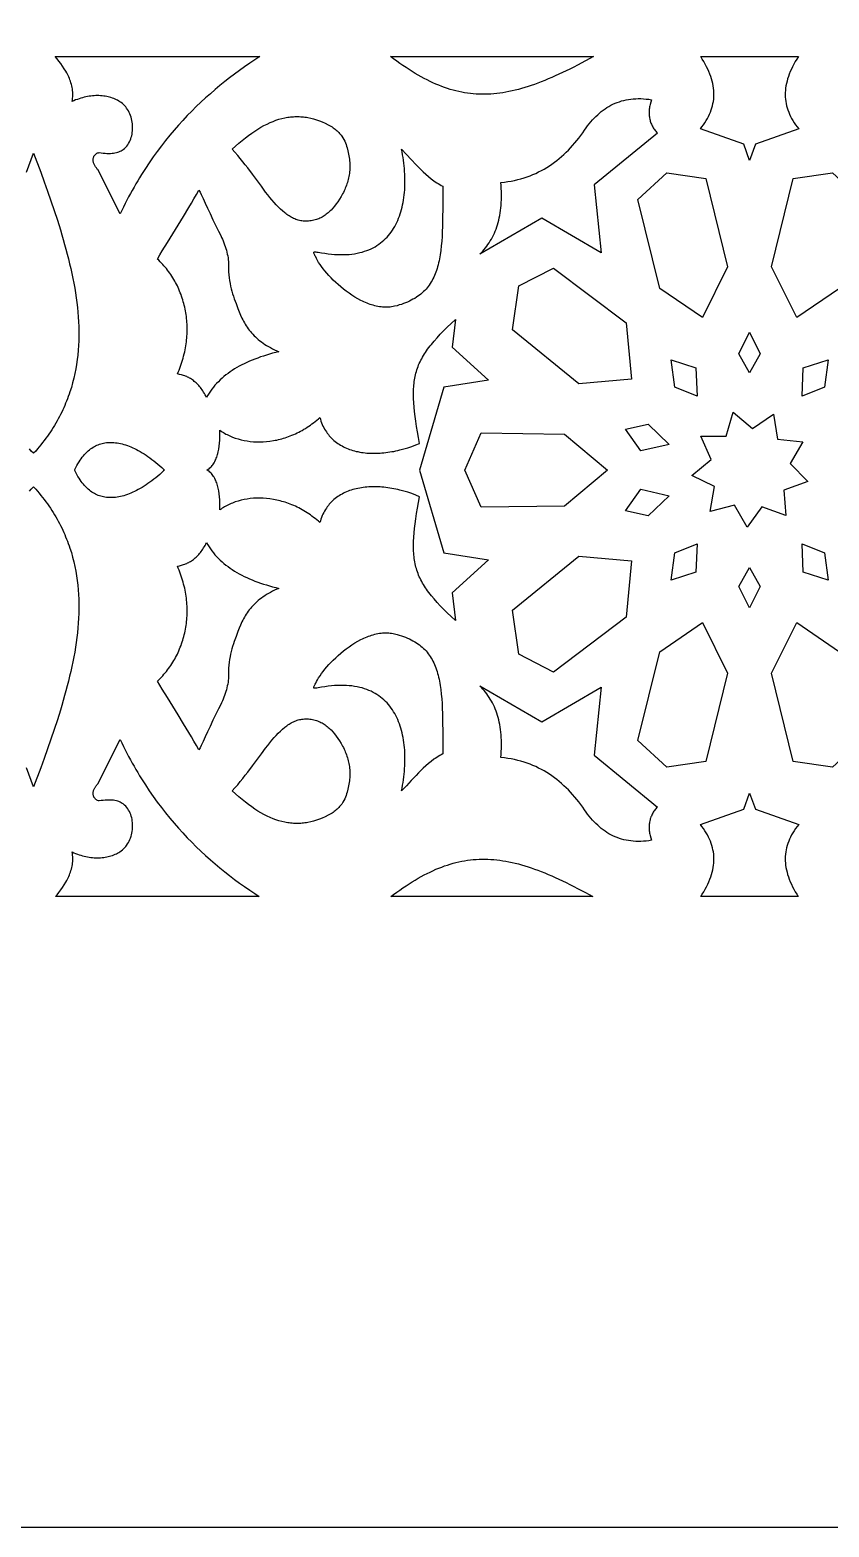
# Model space of a CAD drawing. Extents: x -575 to 575, y -425 to 425.
# Drawn here: x -272.6 to -196.6, y -425 to -282.5 of the extents above; entities that cross this region are included whole.
import ezdxf

# ---------------------------------------------------------------- set-up
doc = ezdxf.new("R2010")
doc.units = 0
doc.layers.add('LAYER_1', color=18, linetype='CONTINUOUS')

msp = doc.modelspace()

# ---------------------------------------------------------------- linework, layer by layer
at = {"layer": 'LAYER_1'}
for points in [[(-575, -425), (575, -425), (575, 425), (-575, 425)], [(-251.23, -285.36), (-251.71, -285.68), (-252.2, -286.02), (-252.67, -286.36), (-253.15, -286.71), (-253.62, -287.07), (-254.08, -287.43), (-254.54, -287.8), (-255, -288.19), (-255.45, -288.58), (-255.9, -288.98), (-256.35, -289.39), (-256.79, -289.81), (-257.22, -290.23), (-257.65, -290.67), (-258.07, -291.13), (-258.49, -291.59), (-258.9, -292.06), (-259.31, -292.54), (-259.71, -293.04), (-260.11, -293.55), (-260.5, -294.07), (-260.88, -294.6), (-261.26, -295.15), (-261.63, -295.71), (-261.81, -296), (-262, -296.28), (-262.18, -296.58), (-262.35, -296.87), (-262.53, -297.17), (-262.7, -297.47), (-262.88, -297.78), (-263.05, -298.09), (-263.22, -298.4), (-263.38, -298.72), (-263.55, -299.04), (-263.71, -299.37), (-263.87, -299.7), (-264.03, -300.03), (-266.14, -295.8), (-266.2, -295.75), (-266.25, -295.69), (-266.29, -295.64), (-266.34, -295.58), (-266.38, -295.53), (-266.42, -295.47), (-266.45, -295.41), (-266.48, -295.35), (-266.51, -295.29), (-266.53, -295.23), (-266.55, -295.17), (-266.57, -295.1), (-266.58, -295.04), (-266.59, -294.98), (-266.59, -294.92), (-266.59, -294.87), (-266.59, -294.81), (-266.58, -294.75), (-266.57, -294.7), (-266.56, -294.64), (-266.54, -294.59), (-266.52, -294.54), (-266.49, -294.49), (-266.45, -294.44), (-266.42, -294.4), (-266.38, -294.36), (-266.33, -294.32), (-266.28, -294.28), (-266.23, -294.25), (-266.17, -294.22), (-266.1, -294.2), (-266.03, -294.17), (-265.83, -294.2), (-265.64, -294.23), (-265.46, -294.24), (-265.28, -294.26), (-265.11, -294.26), (-264.95, -294.26), (-264.8, -294.25), (-264.65, -294.23), (-264.52, -294.21), (-264.39, -294.19), (-264.26, -294.15), (-264.14, -294.11), (-264.03, -294.06), (-263.93, -294.01), (-263.83, -293.95), (-263.73, -293.89), (-263.61, -293.79), (-263.5, -293.68), (-263.4, -293.56), (-263.3, -293.44), (-263.22, -293.31), (-263.14, -293.17), (-263.08, -293.03), (-263.02, -292.89), (-262.97, -292.73), (-262.92, -292.58), (-262.89, -292.42), (-262.87, -292.26), (-262.85, -292.1), (-262.84, -291.94), (-262.84, -291.77), (-262.84, -291.61), (-262.86, -291.45), (-262.88, -291.28), (-262.91, -291.12), (-262.95, -290.96), (-262.99, -290.81), (-263.04, -290.65), (-263.1, -290.5), (-263.17, -290.36), (-263.24, -290.21), (-263.32, -290.08), (-263.41, -289.95), (-263.5, -289.83), (-263.6, -289.71), (-263.71, -289.6), (-263.82, -289.5), (-263.94, -289.41), (-264.05, -289.34), (-264.16, -289.28), (-264.28, -289.21), (-264.39, -289.15), (-264.51, -289.1), (-264.64, -289.04), (-264.77, -289), (-264.9, -288.95), (-265.03, -288.91), (-265.17, -288.88), (-265.31, -288.85), (-265.45, -288.82), (-265.59, -288.8), (-265.74, -288.78), (-265.89, -288.77), (-266.04, -288.76), (-266.19, -288.76), (-266.34, -288.76), (-266.5, -288.77), (-266.66, -288.78), (-266.81, -288.8), (-266.97, -288.82), (-267.13, -288.85), (-267.29, -288.88), (-267.45, -288.91), (-267.62, -288.96), (-267.78, -289), (-267.94, -289.06), (-268.1, -289.12), (-268.27, -289.18), (-268.43, -289.25), (-268.59, -289.32), (-268.56, -289.17), (-268.55, -289.02), (-268.53, -288.87), (-268.53, -288.72), (-268.53, -288.57), (-268.54, -288.42), (-268.55, -288.27), (-268.57, -288.12), (-268.6, -287.98), (-268.63, -287.83), (-268.66, -287.69), (-268.71, -287.54), (-268.75, -287.4), (-268.8, -287.26), (-268.86, -287.12), (-268.91, -286.99), (-268.98, -286.85), (-269.04, -286.72), (-269.11, -286.58), (-269.18, -286.45), (-269.34, -286.2), (-269.5, -285.95), (-269.67, -285.71), (-269.85, -285.47), (-270.03, -285.25), (-270.21, -285.03), (-250.74, -285.03)], [(-219.77, -285.46), (-220.52, -285.85), (-220.89, -286.04), (-221.25, -286.23), (-221.6, -286.4), (-221.96, -286.57), (-222.3, -286.73), (-222.65, -286.89), (-222.98, -287.04), (-223.32, -287.18), (-223.65, -287.32), (-223.98, -287.45), (-224.3, -287.57), (-224.62, -287.69), (-224.93, -287.8), (-225.24, -287.9), (-225.55, -288), (-225.86, -288.09), (-226.16, -288.17), (-226.46, -288.25), (-226.76, -288.32), (-227.05, -288.38), (-227.35, -288.44), (-227.64, -288.49), (-227.93, -288.53), (-228.21, -288.56), (-228.5, -288.59), (-228.78, -288.61), (-229.06, -288.63), (-229.34, -288.64), (-229.62, -288.64), (-229.89, -288.63), (-230.17, -288.61), (-230.45, -288.59), (-230.72, -288.57), (-230.99, -288.53), (-231.27, -288.49), (-231.54, -288.44), (-231.81, -288.38), (-232.09, -288.32), (-232.36, -288.25), (-232.63, -288.17), (-232.9, -288.08), (-233.18, -287.99), (-233.45, -287.89), (-233.73, -287.78), (-234, -287.66), (-234.28, -287.54), (-234.56, -287.41), (-234.84, -287.27), (-235.12, -287.13), (-235.4, -286.98), (-235.68, -286.82), (-235.97, -286.65), (-236.26, -286.47), (-236.55, -286.29), (-236.84, -286.1), (-237.13, -285.9), (-237.43, -285.7), (-237.73, -285.48), (-238.03, -285.26), (-238.33, -285.03), (-219, -285.03)], [(-199.67, -285.28), (-199.82, -285.53), (-199.95, -285.77), (-200.08, -286.01), (-200.19, -286.25), (-200.3, -286.48), (-200.39, -286.71), (-200.48, -286.94), (-200.55, -287.17), (-200.61, -287.39), (-200.67, -287.61), (-200.71, -287.83), (-200.74, -288.05), (-200.77, -288.27), (-200.78, -288.48), (-200.78, -288.69), (-200.78, -288.9), (-200.76, -289.11), (-200.73, -289.32), (-200.7, -289.52), (-200.65, -289.73), (-200.59, -289.93), (-200.53, -290.13), (-200.45, -290.34), (-200.37, -290.54), (-200.27, -290.74), (-200.17, -290.94), (-200.05, -291.14), (-199.93, -291.34), (-199.79, -291.54), (-199.65, -291.74), (-199.49, -291.94), (-203.62, -293.37), (-204.17, -294.93), (-204.72, -293.37), (-208.85, -291.94), (-208.7, -291.74), (-208.55, -291.54), (-208.42, -291.34), (-208.29, -291.14), (-208.18, -290.94), (-208.07, -290.74), (-207.98, -290.54), (-207.89, -290.34), (-207.82, -290.13), (-207.75, -289.93), (-207.69, -289.73), (-207.65, -289.52), (-207.61, -289.32), (-207.58, -289.11), (-207.57, -288.9), (-207.56, -288.69), (-207.56, -288.48), (-207.58, -288.27), (-207.6, -288.05), (-207.63, -287.83), (-207.68, -287.61), (-207.73, -287.39), (-207.79, -287.17), (-207.87, -286.94), (-207.95, -286.71), (-208.05, -286.48), (-208.15, -286.25), (-208.26, -286.01), (-208.39, -285.77), (-208.52, -285.53), (-208.67, -285.28), (-208.82, -285.03), (-199.52, -285.03)], [(-214.52, -289.05), (-214.27, -289.07), (-214.02, -289.09), (-213.76, -289.11), (-213.5, -289.15), (-213.57, -289.39), (-213.63, -289.62), (-213.65, -289.73), (-213.68, -289.84), (-213.69, -289.95), (-213.71, -290.06), (-213.72, -290.17), (-213.72, -290.28), (-213.73, -290.38), (-213.72, -290.49), (-213.72, -290.59), (-213.71, -290.69), (-213.7, -290.79), (-213.68, -290.89), (-213.67, -290.99), (-213.64, -291.09), (-213.62, -291.18), (-213.59, -291.28), (-213.55, -291.37), (-213.51, -291.47), (-213.47, -291.56), (-213.43, -291.65), (-213.38, -291.74), (-213.33, -291.83), (-213.27, -291.91), (-213.21, -292), (-213.15, -292.08), (-213.08, -292.16), (-213.01, -292.25), (-212.94, -292.33), (-218.94, -297.27), (-218.27, -303.73), (-223.94, -300.44), (-229.82, -303.85), (-229.68, -303.71), (-229.55, -303.56), (-229.42, -303.41), (-229.29, -303.25), (-229.17, -303.09), (-229.05, -302.93), (-228.94, -302.76), (-228.83, -302.59), (-228.72, -302.41), (-228.63, -302.23), (-228.53, -302.04), (-228.44, -301.85), (-228.36, -301.66), (-228.28, -301.46), (-228.21, -301.26), (-228.14, -301.05), (-228.08, -300.83), (-228.02, -300.62), (-227.97, -300.39), (-227.92, -300.17), (-227.88, -299.93), (-227.85, -299.7), (-227.82, -299.45), (-227.8, -299.21), (-227.78, -298.95), (-227.77, -298.69), (-227.76, -298.43), (-227.76, -298.16), (-227.77, -297.89), (-227.78, -297.61), (-227.8, -297.32), (-227.82, -297.03), (-227.49, -296.99), (-227.16, -296.95), (-226.84, -296.9), (-226.53, -296.83), (-226.22, -296.76), (-225.92, -296.68), (-225.62, -296.6), (-225.33, -296.5), (-225.05, -296.39), (-224.77, -296.28), (-224.5, -296.16), (-224.23, -296.03), (-223.97, -295.9), (-223.71, -295.75), (-223.46, -295.6), (-223.21, -295.45), (-222.97, -295.28), (-222.73, -295.11), (-222.5, -294.93), (-222.27, -294.75), (-222.05, -294.55), (-221.83, -294.36), (-221.61, -294.15), (-221.4, -293.94), (-221.2, -293.72), (-221, -293.5), (-220.8, -293.27), (-220.6, -293.04), (-220.41, -292.8), (-220.23, -292.56), (-220.04, -292.31), (-219.87, -292.05), (-219.72, -291.84), (-219.57, -291.64), (-219.42, -291.45), (-219.26, -291.26), (-219.1, -291.08), (-218.94, -290.91), (-218.78, -290.74), (-218.61, -290.58), (-218.44, -290.43), (-218.27, -290.29), (-218.09, -290.15), (-217.91, -290.02), (-217.73, -289.9), (-217.54, -289.79), (-217.35, -289.68), (-217.16, -289.58), (-216.96, -289.49), (-216.76, -289.41), (-216.55, -289.34), (-216.35, -289.27), (-216.13, -289.22), (-215.91, -289.17), (-215.69, -289.13), (-215.47, -289.1), (-215.24, -289.07), (-215, -289.06), (-214.76, -289.05)], [(-247.13, -290.76), (-247, -290.76), (-246.86, -290.77), (-246.72, -290.78), (-246.59, -290.79), (-246.45, -290.81), (-246.31, -290.83), (-246.18, -290.85), (-245.9, -290.91), (-245.63, -290.98), (-245.36, -291.07), (-245.08, -291.16), (-244.81, -291.27), (-244.53, -291.4), (-244.25, -291.53), (-244.12, -291.6), (-244, -291.67), (-243.88, -291.74), (-243.77, -291.82), (-243.67, -291.89), (-243.57, -291.97), (-243.48, -292.05), (-243.39, -292.12), (-243.31, -292.2), (-243.23, -292.28), (-243.16, -292.36), (-243.09, -292.44), (-243.02, -292.52), (-242.96, -292.61), (-242.85, -292.77), (-242.76, -292.94), (-242.67, -293.1), (-242.6, -293.26), (-242.54, -293.42), (-242.49, -293.58), (-242.44, -293.73), (-242.37, -294.03), (-242.33, -294.18), (-242.3, -294.34), (-242.27, -294.5), (-242.24, -294.66), (-242.22, -294.81), (-242.21, -294.97), (-242.2, -295.12), (-242.19, -295.27), (-242.19, -295.42), (-242.19, -295.57), (-242.19, -295.72), (-242.2, -295.87), (-242.22, -296.02), (-242.23, -296.16), (-242.25, -296.31), (-242.28, -296.45), (-242.31, -296.59), (-242.34, -296.74), (-242.38, -296.88), (-242.42, -297.02), (-242.46, -297.16), (-242.51, -297.3), (-242.56, -297.43), (-242.62, -297.57), (-242.67, -297.71), (-242.74, -297.84), (-242.8, -297.98), (-242.87, -298.11), (-242.94, -298.24), (-243.02, -298.37), (-243.18, -298.63), (-243.33, -298.86), (-243.48, -299.07), (-243.64, -299.28), (-243.81, -299.47), (-243.97, -299.65), (-244.06, -299.74), (-244.15, -299.83), (-244.24, -299.91), (-244.33, -299.99), (-244.43, -300.06), (-244.52, -300.13), (-244.62, -300.2), (-244.72, -300.26), (-244.82, -300.32), (-244.93, -300.38), (-245.03, -300.43), (-245.14, -300.48), (-245.25, -300.52), (-245.37, -300.56), (-245.48, -300.6), (-245.6, -300.63), (-245.73, -300.65), (-245.85, -300.68), (-245.98, -300.69), (-246.11, -300.7), (-246.24, -300.71), (-246.38, -300.71), (-246.5, -300.71), (-246.62, -300.7), (-246.74, -300.68), (-246.86, -300.67), (-246.97, -300.64), (-247.09, -300.61), (-247.2, -300.58), (-247.31, -300.54), (-247.43, -300.5), (-247.54, -300.45), (-247.64, -300.4), (-247.75, -300.34), (-247.86, -300.28), (-247.97, -300.21), (-248.07, -300.14), (-248.18, -300.07), (-248.28, -299.99), (-248.38, -299.91), (-248.59, -299.74), (-248.79, -299.56), (-248.99, -299.36), (-249.19, -299.15), (-249.39, -298.92), (-249.59, -298.69), (-249.79, -298.45), (-249.99, -298.2), (-250.2, -297.94), (-250.6, -297.39), (-251.45, -296.24), (-251.9, -295.65), (-252.13, -295.35), (-252.36, -295.05), (-252.61, -294.75), (-252.85, -294.45), (-253.11, -294.15), (-253.37, -293.86), (-253.05, -293.57), (-252.74, -293.29), (-252.43, -293.03), (-252.12, -292.79), (-251.82, -292.56), (-251.52, -292.34), (-251.22, -292.14), (-250.93, -291.95), (-250.64, -291.77), (-250.35, -291.61), (-250.06, -291.47), (-249.77, -291.33), (-249.49, -291.22), (-249.21, -291.11), (-248.93, -291.02), (-248.65, -290.94), (-248.37, -290.88), (-248.23, -290.85), (-248.09, -290.83), (-247.96, -290.81), (-247.82, -290.79), (-247.68, -290.78), (-247.54, -290.77), (-247.41, -290.76), (-247.27, -290.76)], [(-236.8, -294.36), (-236.35, -294.85), (-235.89, -295.34), (-235.67, -295.57), (-235.43, -295.8), (-235.2, -296.03), (-234.96, -296.25), (-234.71, -296.46), (-234.46, -296.67), (-234.2, -296.86), (-234.06, -296.96), (-233.92, -297.05), (-233.79, -297.14), (-233.64, -297.22), (-233.5, -297.31), (-233.35, -297.39), (-233.35, -299.66), (-233.36, -300.2), (-233.37, -300.71), (-233.38, -301.21), (-233.4, -301.7), (-233.42, -302.17), (-233.45, -302.63), (-233.49, -303.07), (-233.54, -303.49), (-233.59, -303.91), (-233.63, -304.11), (-233.66, -304.3), (-233.7, -304.49), (-233.74, -304.68), (-233.79, -304.87), (-233.84, -305.05), (-233.89, -305.22), (-233.95, -305.4), (-234, -305.57), (-234.07, -305.73), (-234.14, -305.89), (-234.21, -306.05), (-234.28, -306.21), (-234.36, -306.36), (-234.45, -306.5), (-234.54, -306.65), (-234.63, -306.79), (-234.73, -306.92), (-234.84, -307.05), (-234.94, -307.18), (-235.06, -307.3), (-235.18, -307.42), (-235.3, -307.54), (-235.44, -307.65), (-235.57, -307.76), (-235.71, -307.86), (-235.86, -307.96), (-236.02, -308.06), (-236.18, -308.15), (-236.35, -308.24), (-236.52, -308.33), (-236.7, -308.41), (-236.89, -308.48), (-237.08, -308.56), (-237.28, -308.63), (-237.49, -308.69), (-237.7, -308.76), (-237.93, -308.81), (-238.07, -308.84), (-238.21, -308.87), (-238.35, -308.89), (-238.49, -308.9), (-238.64, -308.91), (-238.78, -308.91), (-238.93, -308.9), (-239.08, -308.89), (-239.22, -308.88), (-239.37, -308.86), (-239.52, -308.83), (-239.67, -308.8), (-239.81, -308.76), (-239.96, -308.72), (-240.11, -308.68), (-240.26, -308.63), (-240.41, -308.58), (-240.55, -308.52), (-240.7, -308.46), (-240.85, -308.39), (-240.99, -308.32), (-241.14, -308.25), (-241.42, -308.1), (-241.71, -307.93), (-241.99, -307.76), (-242.26, -307.57), (-242.53, -307.38), (-242.79, -307.17), (-243.04, -306.97), (-243.29, -306.75), (-243.53, -306.54), (-243.76, -306.32), (-243.97, -306.1), (-244.18, -305.88), (-244.37, -305.66), (-244.56, -305.45), (-244.73, -305.24), (-244.88, -305.03), (-245.02, -304.83), (-245.15, -304.64), (-245.26, -304.45), (-245.35, -304.27), (-245.43, -304.11), (-245.47, -304.03), (-245.51, -303.95), (-245.57, -303.82), (-245.6, -303.77), (-245.62, -303.73), (-245.62, -303.7), (-245.62, -303.68), (-245.62, -303.67), (-245.61, -303.66), (-245.6, -303.65), (-245.56, -303.64), (-245.5, -303.63), (-245.43, -303.64), (-245.33, -303.65), (-245.21, -303.67), (-244.88, -303.72), (-244.56, -303.77), (-244.24, -303.82), (-243.93, -303.85), (-243.63, -303.88), (-243.34, -303.89), (-243.05, -303.9), (-242.77, -303.9), (-242.5, -303.89), (-242.24, -303.87), (-241.98, -303.84), (-241.73, -303.81), (-241.49, -303.76), (-241.25, -303.71), (-241.02, -303.65), (-240.8, -303.58), (-240.58, -303.51), (-240.38, -303.43), (-240.17, -303.34), (-239.98, -303.24), (-239.79, -303.14), (-239.61, -303.03), (-239.43, -302.91), (-239.26, -302.78), (-239.1, -302.65), (-238.95, -302.52), (-238.8, -302.37), (-238.65, -302.23), (-238.52, -302.07), (-238.38, -301.91), (-238.26, -301.75), (-238.14, -301.58), (-238.03, -301.4), (-237.92, -301.22), (-237.82, -301.03), (-237.72, -300.84), (-237.63, -300.64), (-237.55, -300.44), (-237.47, -300.24), (-237.4, -300.03), (-237.33, -299.82), (-237.27, -299.6), (-237.22, -299.38), (-237.17, -299.16), (-237.12, -298.93), (-237.08, -298.7), (-237.05, -298.46), (-237.02, -298.22), (-236.99, -297.98), (-236.97, -297.74), (-236.96, -297.5), (-236.95, -297.25), (-236.95, -297), (-236.95, -296.74), (-236.95, -296.49), (-236.96, -296.23), (-236.98, -295.97), (-237, -295.71), (-237.02, -295.45), (-237.05, -295.19), (-237.09, -294.92), (-237.12, -294.66), (-237.17, -294.39), (-237.21, -294.12), (-237.26, -293.86)], [(-208.32, -296.65), (-206.26, -305.05), (-208.66, -309.87), (-212.71, -307.11), (-214.81, -298.66), (-212.05, -296.11)], [(-193.54, -298.66), (-195.63, -307.11), (-199.68, -309.87), (-202.08, -305.05), (-200.02, -296.65), (-196.29, -296.11)], [(-256.43, -297.96), (-256.33, -298.16), (-256.13, -298.57), (-255.93, -299), (-255.72, -299.47), (-255.48, -299.99), (-255.21, -300.59), (-254.87, -301.29), (-254.68, -301.67), (-254.46, -302.09), (-254.38, -302.26), (-254.3, -302.43), (-254.23, -302.6), (-254.16, -302.77), (-254.09, -302.95), (-254.03, -303.12), (-253.97, -303.3), (-253.92, -303.48), (-253.88, -303.66), (-253.84, -303.84), (-253.8, -304.02), (-253.77, -304.2), (-253.75, -304.38), (-253.74, -304.56), (-253.73, -304.73), (-253.72, -304.91), (-253.72, -305.22), (-253.71, -305.52), (-253.69, -305.82), (-253.66, -306.1), (-253.62, -306.37), (-253.57, -306.63), (-253.52, -306.89), (-253.46, -307.14), (-253.4, -307.38), (-253.33, -307.62), (-253.26, -307.86), (-253.18, -308.09), (-253.01, -308.56), (-252.84, -309.02), (-252.72, -309.34), (-252.59, -309.65), (-252.45, -309.95), (-252.37, -310.1), (-252.29, -310.24), (-252.21, -310.39), (-252.13, -310.53), (-252.04, -310.67), (-251.95, -310.81), (-251.85, -310.95), (-251.75, -311.09), (-251.64, -311.22), (-251.53, -311.35), (-251.41, -311.48), (-251.29, -311.61), (-251.17, -311.73), (-251.03, -311.86), (-250.89, -311.98), (-250.75, -312.1), (-250.6, -312.21), (-250.44, -312.33), (-250.28, -312.44), (-250.11, -312.55), (-249.93, -312.65), (-249.74, -312.75), (-249.55, -312.85), (-249.35, -312.95), (-249.14, -313.05), (-248.93, -313.14), (-249.23, -313.21), (-249.53, -313.29), (-249.82, -313.37), (-250.11, -313.46), (-250.39, -313.55), (-250.67, -313.64), (-250.95, -313.74), (-251.21, -313.84), (-251.47, -313.94), (-251.73, -314.05), (-251.98, -314.16), (-252.23, -314.28), (-252.47, -314.4), (-252.7, -314.52), (-252.93, -314.65), (-253.15, -314.78), (-253.36, -314.92), (-253.57, -315.06), (-253.77, -315.2), (-253.97, -315.35), (-254.16, -315.5), (-254.34, -315.66), (-254.52, -315.82), (-254.69, -315.99), (-254.86, -316.16), (-255.01, -316.33), (-255.16, -316.52), (-255.31, -316.7), (-255.44, -316.89), (-255.57, -317.08), (-255.7, -317.28), (-255.81, -317.49), (-255.88, -317.35), (-255.95, -317.23), (-256.02, -317.1), (-256.1, -316.98), (-256.17, -316.87), (-256.24, -316.76), (-256.32, -316.65), (-256.4, -316.55), (-256.48, -316.45), (-256.56, -316.36), (-256.64, -316.27), (-256.72, -316.19), (-256.81, -316.11), (-256.89, -316.03), (-256.98, -315.96), (-257.06, -315.89), (-257.15, -315.82), (-257.24, -315.76), (-257.33, -315.7), (-257.42, -315.65), (-257.51, -315.6), (-257.61, -315.55), (-257.7, -315.51), (-257.8, -315.47), (-257.89, -315.43), (-257.99, -315.4), (-258.19, -315.34), (-258.39, -315.29), (-258.59, -315.25), (-258.51, -315.07), (-258.43, -314.88), (-258.35, -314.69), (-258.28, -314.5), (-258.22, -314.31), (-258.15, -314.12), (-258.09, -313.93), (-258.04, -313.74), (-257.99, -313.55), (-257.94, -313.35), (-257.89, -313.16), (-257.85, -312.97), (-257.82, -312.78), (-257.78, -312.59), (-257.76, -312.4), (-257.73, -312.21), (-257.71, -312.02), (-257.69, -311.84), (-257.68, -311.65), (-257.67, -311.46), (-257.66, -311.27), (-257.66, -311.08), (-257.66, -310.9), (-257.66, -310.71), (-257.67, -310.53), (-257.68, -310.34), (-257.69, -310.16), (-257.71, -309.98), (-257.73, -309.79), (-257.75, -309.61), (-257.78, -309.43), (-257.81, -309.25), (-257.85, -309.08), (-257.89, -308.9), (-257.93, -308.72), (-257.97, -308.55), (-258.02, -308.38), (-258.07, -308.2), (-258.12, -308.03), (-258.18, -307.86), (-258.24, -307.69), (-258.31, -307.53), (-258.37, -307.36), (-258.44, -307.2), (-258.52, -307.04), (-258.59, -306.88), (-258.67, -306.72), (-258.76, -306.56), (-258.84, -306.41), (-258.93, -306.25), (-259.02, -306.1), (-259.12, -305.95), (-259.21, -305.8), (-259.31, -305.66), (-259.42, -305.51), (-259.52, -305.37), (-259.63, -305.23), (-259.75, -305.1), (-259.86, -304.96), (-259.98, -304.83), (-260.1, -304.7), (-260.22, -304.57), (-260.35, -304.44), (-260.48, -304.32), (-260.25, -303.93), (-260.02, -303.54), (-259.54, -302.73), (-258.52, -301.09), (-258.01, -300.26), (-257.5, -299.42), (-257.25, -299), (-257.01, -298.59), (-256.77, -298.17), (-256.54, -297.76)], [(-215.91, -310.39), (-215.39, -315.74), (-220.4, -316.2), (-226.73, -311.07), (-226.11, -306.87), (-222.82, -305.17)], [(-232.44, -312.7), (-229, -315.84), (-233.25, -316.5), (-235.56, -324.4), (-233.25, -332.29), (-229, -332.95), (-232.44, -336.09), (-232.15, -338.71), (-232.55, -338.35), (-232.92, -337.99), (-233.27, -337.65), (-233.59, -337.31), (-233.89, -336.99), (-234.18, -336.67), (-234.43, -336.36), (-234.56, -336.2), (-234.67, -336.05), (-234.79, -335.9), (-234.89, -335.75), (-234.99, -335.6), (-235.09, -335.45), (-235.18, -335.3), (-235.27, -335.15), (-235.35, -335), (-235.43, -334.85), (-235.51, -334.7), (-235.58, -334.55), (-235.64, -334.4), (-235.7, -334.24), (-235.76, -334.09), (-235.81, -333.94), (-235.86, -333.78), (-235.9, -333.63), (-235.94, -333.47), (-235.98, -333.31), (-236.01, -333.15), (-236.04, -332.98), (-236.06, -332.82), (-236.08, -332.65), (-236.1, -332.48), (-236.11, -332.3), (-236.12, -332.13), (-236.13, -331.95), (-236.14, -331.77), (-236.14, -331.58), (-236.13, -331.2), (-236.1, -330.8), (-236.07, -330.39), (-236.03, -329.96), (-235.97, -329.51), (-235.9, -329.04), (-235.83, -328.55), (-235.74, -328.03), (-235.65, -327.5), (-235.55, -326.94), (-235.92, -326.78), (-236.3, -326.64), (-236.68, -326.52), (-237.06, -326.4), (-237.44, -326.3), (-237.63, -326.26), (-237.82, -326.22), (-238, -326.18), (-238.19, -326.14), (-238.38, -326.11), (-238.57, -326.08), (-238.76, -326.06), (-238.94, -326.04), (-239.13, -326.02), (-239.31, -326.01), (-239.5, -326), (-239.68, -325.99), (-239.86, -325.99), (-240.04, -325.99), (-240.22, -326), (-240.39, -326.01), (-240.57, -326.02), (-240.74, -326.04), (-240.91, -326.06), (-241.08, -326.08), (-241.25, -326.11), (-241.41, -326.14), (-241.58, -326.18), (-241.74, -326.22), (-241.9, -326.26), (-242.05, -326.31), (-242.21, -326.36), (-242.36, -326.42), (-242.51, -326.48), (-242.65, -326.54), (-242.79, -326.61), (-242.93, -326.68), (-243.07, -326.76), (-243.2, -326.84), (-243.33, -326.93), (-243.46, -327.02), (-243.58, -327.11), (-243.7, -327.21), (-243.81, -327.31), (-243.92, -327.42), (-244.03, -327.53), (-244.14, -327.65), (-244.23, -327.77), (-244.33, -327.89), (-244.42, -328.02), (-244.51, -328.16), (-244.59, -328.3), (-244.67, -328.44), (-244.74, -328.59), (-244.81, -328.74), (-244.87, -328.9), (-244.93, -329.06), (-244.98, -329.22), (-245.03, -329.4), (-245.18, -329.27), (-245.33, -329.14), (-245.48, -329.02), (-245.63, -328.9), (-245.79, -328.78), (-245.94, -328.67), (-246.1, -328.57), (-246.25, -328.46), (-246.41, -328.37), (-246.57, -328.27), (-246.72, -328.18), (-246.88, -328.09), (-247.04, -328.01), (-247.2, -327.93), (-247.36, -327.85), (-247.52, -327.78), (-247.69, -327.71), (-247.85, -327.65), (-248.01, -327.59), (-248.17, -327.53), (-248.33, -327.47), (-248.49, -327.42), (-248.66, -327.38), (-248.82, -327.33), (-248.98, -327.29), (-249.14, -327.26), (-249.3, -327.22), (-249.46, -327.19), (-249.78, -327.14), (-250.1, -327.11), (-250.42, -327.09), (-250.73, -327.08), (-251.04, -327.08), (-251.35, -327.09), (-251.65, -327.12), (-251.95, -327.16), (-252.24, -327.21), (-252.53, -327.28), (-252.8, -327.35), (-253.08, -327.44), (-253.34, -327.54), (-253.47, -327.59), (-253.6, -327.64), (-253.73, -327.7), (-253.85, -327.76), (-253.97, -327.83), (-254.09, -327.89), (-254.21, -327.96), (-254.32, -328.03), (-254.43, -328.11), (-254.54, -328.18), (-254.54, -327.86), (-254.54, -327.55), (-254.55, -327.24), (-254.57, -326.95), (-254.61, -326.66), (-254.65, -326.38), (-254.67, -326.25), (-254.7, -326.12), (-254.73, -325.99), (-254.77, -325.86), (-254.8, -325.74), (-254.84, -325.62), (-254.89, -325.51), (-254.93, -325.4), (-254.98, -325.29), (-255.03, -325.19), (-255.09, -325.09), (-255.15, -325), (-255.21, -324.91), (-255.28, -324.82), (-255.34, -324.74), (-255.42, -324.66), (-255.49, -324.59), (-255.57, -324.52), (-255.65, -324.46), (-255.74, -324.41), (-255.76, -324.41), (-255.75, -324.4), (-255.76, -324.39), (-255.74, -324.39), (-255.65, -324.33), (-255.57, -324.27), (-255.49, -324.2), (-255.42, -324.13), (-255.34, -324.06), (-255.28, -323.97), (-255.21, -323.89), (-255.15, -323.8), (-255.09, -323.7), (-255.03, -323.6), (-254.98, -323.5), (-254.93, -323.4), (-254.89, -323.28), (-254.84, -323.17), (-254.8, -323.05), (-254.77, -322.93), (-254.73, -322.81), (-254.7, -322.68), (-254.67, -322.55), (-254.65, -322.41), (-254.61, -322.14), (-254.57, -321.85), (-254.55, -321.55), (-254.54, -321.25), (-254.54, -320.93), (-254.54, -320.61), (-254.43, -320.69), (-254.32, -320.76), (-254.21, -320.83), (-254.09, -320.9), (-253.97, -320.97), (-253.85, -321.03), (-253.73, -321.09), (-253.6, -321.15), (-253.47, -321.21), (-253.34, -321.26), (-253.08, -321.36), (-252.8, -321.44), (-252.53, -321.52), (-252.24, -321.58), (-251.95, -321.63), (-251.65, -321.67), (-251.35, -321.7), (-251.04, -321.72), (-250.73, -321.72), (-250.42, -321.71), (-250.1, -321.69), (-249.78, -321.65), (-249.46, -321.6), (-249.3, -321.57), (-249.14, -321.54), (-248.98, -321.5), (-248.82, -321.46), (-248.66, -321.42), (-248.49, -321.37), (-248.33, -321.32), (-248.17, -321.27), (-248.01, -321.21), (-247.85, -321.15), (-247.69, -321.08), (-247.52, -321.01), (-247.36, -320.94), (-247.2, -320.87), (-247.04, -320.79), (-246.88, -320.7), (-246.72, -320.62), (-246.57, -320.52), (-246.41, -320.43), (-246.25, -320.33), (-246.1, -320.23), (-245.94, -320.12), (-245.79, -320.01), (-245.63, -319.9), (-245.48, -319.78), (-245.33, -319.66), (-245.18, -319.53), (-245.03, -319.4), (-244.98, -319.57), (-244.93, -319.74), (-244.87, -319.9), (-244.81, -320.06), (-244.74, -320.21), (-244.67, -320.36), (-244.59, -320.5), (-244.51, -320.64), (-244.42, -320.77), (-244.33, -320.9), (-244.23, -321.03), (-244.14, -321.15), (-244.03, -321.26), (-243.92, -321.38), (-243.81, -321.48), (-243.7, -321.59), (-243.58, -321.68), (-243.46, -321.78), (-243.33, -321.87), (-243.2, -321.95), (-243.07, -322.03), (-242.93, -322.11), (-242.79, -322.18), (-242.65, -322.25), (-242.51, -322.32), (-242.36, -322.38), (-242.21, -322.43), (-242.05, -322.49), (-241.9, -322.53), (-241.74, -322.58), (-241.58, -322.62), (-241.41, -322.65), (-241.25, -322.69), (-241.08, -322.72), (-240.91, -322.74), (-240.74, -322.76), (-240.57, -322.78), (-240.39, -322.79), (-240.22, -322.8), (-240.04, -322.8), (-239.86, -322.8), (-239.68, -322.8), (-239.5, -322.8), (-239.31, -322.79), (-239.13, -322.77), (-238.94, -322.76), (-238.76, -322.74), (-238.57, -322.71), (-238.38, -322.68), (-238.19, -322.65), (-238, -322.62), (-237.82, -322.58), (-237.63, -322.54), (-237.44, -322.49), (-237.06, -322.39), (-236.68, -322.28), (-236.3, -322.15), (-235.92, -322.01), (-235.55, -321.86), (-235.65, -321.3), (-235.74, -320.76), (-235.83, -320.25), (-235.9, -319.76), (-235.97, -319.29), (-236.03, -318.84), (-236.07, -318.41), (-236.1, -317.99), (-236.13, -317.6), (-236.14, -317.22), (-236.14, -317.03), (-236.13, -316.85), (-236.12, -316.67), (-236.11, -316.49), (-236.1, -316.32), (-236.08, -316.15), (-236.06, -315.98), (-236.04, -315.81), (-236.01, -315.65), (-235.98, -315.49), (-235.94, -315.33), (-235.9, -315.17), (-235.86, -315.01), (-235.81, -314.86), (-235.76, -314.7), (-235.7, -314.55), (-235.64, -314.4), (-235.58, -314.25), (-235.51, -314.1), (-235.43, -313.95), (-235.35, -313.8), (-235.27, -313.65), (-235.18, -313.5), (-235.09, -313.35), (-234.99, -313.2), (-234.89, -313.05), (-234.79, -312.9), (-234.67, -312.75), (-234.56, -312.59), (-234.43, -312.44), (-234.18, -312.13), (-233.89, -311.81), (-233.59, -311.48), (-233.27, -311.15), (-232.92, -310.8), (-232.55, -310.45), (-232.15, -310.08)], [(-203.15, -313.33), (-204.17, -315.14), (-205.19, -313.33), (-204.17, -311.28)], [(-209.28, -314.68), (-209.16, -317.37), (-211.29, -316.51), (-211.63, -313.9)], [(-197.05, -316.51), (-199.18, -317.37), (-199.06, -314.68), (-196.71, -313.9)], [(-203.9, -320.43), (-201.91, -319.08), (-201.5, -321.45), (-199.11, -321.7), (-200.32, -323.78), (-198.64, -325.5), (-200.91, -326.32), (-200.73, -328.72), (-202.99, -327.89), (-204.4, -329.84), (-205.59, -327.75), (-207.93, -328.34), (-207.5, -325.97), (-209.67, -324.92), (-207.82, -323.38), (-208.8, -321.18), (-206.4, -321.19), (-205.74, -318.88)], [(-211.83, -321.96), (-214.51, -322.56), (-215.98, -320.51), (-213.81, -320.03)], [(-264.77, -321.77), (-264.62, -321.78), (-264.47, -321.8), (-264.31, -321.82), (-264.16, -321.84), (-264, -321.88), (-263.84, -321.92), (-263.67, -321.96), (-263.51, -322.01), (-263.34, -322.07), (-263.17, -322.13), (-263, -322.2), (-262.83, -322.27), (-262.65, -322.36), (-262.47, -322.44), (-262.3, -322.54), (-262.12, -322.64), (-261.93, -322.75), (-261.75, -322.86), (-261.57, -322.98), (-261.38, -323.11), (-261.2, -323.24), (-261.01, -323.38), (-260.83, -323.52), (-260.64, -323.67), (-260.45, -323.83), (-260.26, -323.99), (-260.08, -324.16), (-259.89, -324.33), (-259.82, -324.4), (-259.89, -324.46), (-260.08, -324.64), (-260.26, -324.81), (-260.45, -324.97), (-260.64, -325.13), (-260.83, -325.28), (-261.01, -325.42), (-261.2, -325.56), (-261.38, -325.69), (-261.57, -325.82), (-261.75, -325.94), (-261.93, -326.05), (-262.12, -326.16), (-262.3, -326.26), (-262.47, -326.35), (-262.65, -326.44), (-262.83, -326.52), (-263, -326.6), (-263.17, -326.67), (-263.34, -326.73), (-263.51, -326.79), (-263.67, -326.84), (-263.84, -326.88), (-264, -326.92), (-264.16, -326.95), (-264.31, -326.98), (-264.47, -327), (-264.62, -327.01), (-264.77, -327.02), (-264.91, -327.02), (-265.06, -327.02), (-265.2, -327.01), (-265.33, -327), (-265.47, -326.98), (-265.6, -326.96), (-265.73, -326.93), (-265.86, -326.89), (-265.99, -326.85), (-266.12, -326.81), (-266.24, -326.75), (-266.36, -326.7), (-266.48, -326.63), (-266.6, -326.56), (-266.72, -326.49), (-266.84, -326.4), (-266.95, -326.31), (-267.07, -326.22), (-267.18, -326.11), (-267.3, -326), (-267.41, -325.88), (-267.52, -325.75), (-267.63, -325.62), (-267.73, -325.48), (-267.84, -325.33), (-267.94, -325.17), (-268.04, -325), (-268.14, -324.82), (-268.24, -324.63), (-268.34, -324.44), (-268.35, -324.4), (-268.34, -324.36), (-268.24, -324.16), (-268.14, -323.98), (-268.04, -323.8), (-267.94, -323.63), (-267.84, -323.47), (-267.73, -323.32), (-267.63, -323.18), (-267.52, -323.04), (-267.41, -322.91), (-267.3, -322.79), (-267.18, -322.68), (-267.07, -322.58), (-266.95, -322.48), (-266.84, -322.39), (-266.72, -322.31), (-266.6, -322.23), (-266.48, -322.16), (-266.36, -322.1), (-266.24, -322.04), (-266.12, -321.99), (-265.99, -321.94), (-265.86, -321.9), (-265.73, -321.87), (-265.6, -321.84), (-265.47, -321.81), (-265.33, -321.79), (-265.2, -321.78), (-265.06, -321.77), (-264.91, -321.77)], [(-221.76, -320.97), (-217.67, -324.4), (-221.76, -327.83), (-229.71, -327.93), (-231.25, -324.4), (-229.71, -320.87)], [(-211.83, -326.84), (-213.81, -328.76), (-215.98, -328.29), (-214.51, -326.23)], [(-255.7, -331.51), (-255.57, -331.71), (-255.44, -331.91), (-255.31, -332.1), (-255.16, -332.28), (-255.01, -332.46), (-254.86, -332.64), (-254.69, -332.81), (-254.52, -332.97), (-254.34, -333.14), (-254.16, -333.29), (-253.97, -333.45), (-253.77, -333.59), (-253.57, -333.74), (-253.36, -333.88), (-253.15, -334.02), (-252.93, -334.15), (-252.7, -334.27), (-252.47, -334.4), (-252.23, -334.52), (-251.98, -334.63), (-251.73, -334.75), (-251.47, -334.85), (-251.21, -334.96), (-250.95, -335.06), (-250.67, -335.15), (-250.39, -335.25), (-250.11, -335.34), (-249.82, -335.42), (-249.53, -335.5), (-249.23, -335.58), (-248.93, -335.66), (-249.14, -335.75), (-249.35, -335.84), (-249.55, -335.94), (-249.74, -336.04), (-249.93, -336.14), (-250.11, -336.25), (-250.28, -336.36), (-250.44, -336.47), (-250.6, -336.58), (-250.75, -336.7), (-250.89, -336.82), (-251.03, -336.94), (-251.17, -337.06), (-251.29, -337.19), (-251.41, -337.31), (-251.53, -337.44), (-251.64, -337.57), (-251.75, -337.71), (-251.85, -337.84), (-251.95, -337.98), (-252.04, -338.12), (-252.13, -338.26), (-252.21, -338.41), (-252.29, -338.55), (-252.37, -338.7), (-252.45, -338.85), (-252.59, -339.15), (-252.72, -339.46), (-252.84, -339.77), (-253.01, -340.24), (-253.18, -340.71), (-253.26, -340.94), (-253.33, -341.18), (-253.4, -341.42), (-253.46, -341.66), (-253.52, -341.91), (-253.57, -342.16), (-253.62, -342.43), (-253.66, -342.7), (-253.69, -342.98), (-253.71, -343.27), (-253.72, -343.57), (-253.72, -343.89), (-253.73, -344.06), (-253.74, -344.24), (-253.75, -344.42), (-253.77, -344.6), (-253.8, -344.77), (-253.84, -344.95), (-253.88, -345.13), (-253.92, -345.31), (-253.97, -345.49), (-254.03, -345.67), (-254.09, -345.85), (-254.16, -346.02), (-254.23, -346.2), (-254.3, -346.37), (-254.38, -346.54), (-254.46, -346.7), (-254.68, -347.12), (-254.87, -347.51), (-255.21, -348.2), (-255.48, -348.8), (-255.72, -349.33), (-255.93, -349.79), (-256.13, -350.22), (-256.33, -350.63), (-256.43, -350.83), (-256.54, -351.04), (-256.77, -350.62), (-257.01, -350.21), (-257.25, -349.79), (-257.5, -349.37), (-258.01, -348.54), (-258.52, -347.7), (-259.54, -346.06), (-260.02, -345.26), (-260.25, -344.87), (-260.48, -344.48), (-260.35, -344.35), (-260.22, -344.23), (-260.1, -344.1), (-259.98, -343.97), (-259.86, -343.84), (-259.75, -343.7), (-259.63, -343.56), (-259.52, -343.42), (-259.42, -343.28), (-259.31, -343.14), (-259.21, -342.99), (-259.12, -342.84), (-259.02, -342.69), (-258.93, -342.54), (-258.84, -342.39), (-258.76, -342.23), (-258.67, -342.08), (-258.59, -341.92), (-258.52, -341.76), (-258.44, -341.6), (-258.37, -341.43), (-258.31, -341.27), (-258.24, -341.1), (-258.18, -340.93), (-258.12, -340.76), (-258.07, -340.59), (-258.02, -340.42), (-257.97, -340.25), (-257.93, -340.07), (-257.89, -339.9), (-257.85, -339.72), (-257.81, -339.54), (-257.78, -339.36), (-257.75, -339.18), (-257.73, -339), (-257.71, -338.82), (-257.69, -338.64), (-257.68, -338.45), (-257.67, -338.27), (-257.66, -338.08), (-257.66, -337.9), (-257.66, -337.71), (-257.66, -337.52), (-257.67, -337.34), (-257.68, -337.15), (-257.69, -336.96), (-257.71, -336.77), (-257.73, -336.58), (-257.76, -336.39), (-257.78, -336.2), (-257.82, -336.01), (-257.85, -335.82), (-257.89, -335.63), (-257.94, -335.44), (-257.99, -335.25), (-258.04, -335.06), (-258.09, -334.87), (-258.15, -334.68), (-258.22, -334.49), (-258.28, -334.3), (-258.35, -334.11), (-258.43, -333.92), (-258.51, -333.73), (-258.59, -333.54), (-258.39, -333.51), (-258.19, -333.46), (-257.99, -333.4), (-257.89, -333.37), (-257.8, -333.33), (-257.7, -333.29), (-257.61, -333.24), (-257.51, -333.2), (-257.42, -333.15), (-257.33, -333.09), (-257.24, -333.04), (-257.15, -332.97), (-257.06, -332.91), (-256.98, -332.84), (-256.89, -332.77), (-256.81, -332.69), (-256.72, -332.61), (-256.64, -332.53), (-256.56, -332.44), (-256.48, -332.34), (-256.4, -332.25), (-256.32, -332.14), (-256.24, -332.04), (-256.17, -331.93), (-256.1, -331.81), (-256.02, -331.69), (-255.95, -331.57), (-255.88, -331.44), (-255.81, -331.31)], [(-209.28, -334.12), (-211.63, -334.89), (-211.29, -332.28), (-209.16, -331.43)], [(-197.05, -332.28), (-196.71, -334.89), (-199.06, -334.12), (-199.18, -331.43)], [(-215.39, -333.05), (-215.91, -338.41), (-222.82, -343.63), (-226.11, -341.93), (-226.73, -337.73), (-220.4, -332.59)], [(-203.15, -335.47), (-204.17, -337.52), (-205.19, -335.47), (-204.17, -333.66)], [(-206.26, -343.74), (-208.32, -352.15), (-212.05, -352.69), (-214.81, -350.13), (-212.71, -341.69), (-208.66, -338.92)], [(-195.63, -341.69), (-193.54, -350.13), (-196.29, -352.69), (-200.02, -352.15), (-202.08, -343.74), (-199.68, -338.92)], [(-238.64, -339.89), (-238.49, -339.89), (-238.35, -339.91), (-238.21, -339.93), (-238.07, -339.95), (-237.93, -339.98), (-237.7, -340.04), (-237.49, -340.1), (-237.28, -340.17), (-237.08, -340.24), (-236.89, -340.31), (-236.7, -340.39), (-236.52, -340.47), (-236.35, -340.55), (-236.18, -340.64), (-236.02, -340.74), (-235.86, -340.83), (-235.71, -340.93), (-235.57, -341.04), (-235.44, -341.15), (-235.3, -341.26), (-235.18, -341.37), (-235.06, -341.49), (-234.94, -341.62), (-234.84, -341.74), (-234.73, -341.88), (-234.63, -342.01), (-234.54, -342.15), (-234.45, -342.29), (-234.36, -342.44), (-234.28, -342.59), (-234.21, -342.74), (-234.14, -342.9), (-234.07, -343.06), (-234, -343.23), (-233.95, -343.4), (-233.89, -343.57), (-233.84, -343.75), (-233.79, -343.93), (-233.74, -344.11), (-233.7, -344.3), (-233.66, -344.49), (-233.63, -344.69), (-233.59, -344.89), (-233.54, -345.3), (-233.49, -345.73), (-233.45, -346.17), (-233.42, -346.62), (-233.4, -347.1), (-233.38, -347.58), (-233.37, -348.08), (-233.36, -348.6), (-233.35, -349.13), (-233.35, -351.41), (-233.5, -351.49), (-233.64, -351.57), (-233.79, -351.66), (-233.92, -351.75), (-234.06, -351.84), (-234.2, -351.93), (-234.46, -352.13), (-234.71, -352.33), (-234.96, -352.55), (-235.2, -352.77), (-235.43, -352.99), (-235.67, -353.22), (-235.89, -353.46), (-236.35, -353.94), (-236.8, -354.44), (-237.26, -354.94), (-237.21, -354.67), (-237.17, -354.4), (-237.12, -354.14), (-237.09, -353.87), (-237.05, -353.61), (-237.02, -353.35), (-237, -353.08), (-236.98, -352.82), (-236.96, -352.56), (-236.95, -352.31), (-236.95, -352.05), (-236.95, -351.8), (-236.95, -351.55), (-236.96, -351.3), (-236.97, -351.05), (-236.99, -350.81), (-237.02, -350.57), (-237.05, -350.33), (-237.08, -350.1), (-237.12, -349.87), (-237.17, -349.64), (-237.22, -349.42), (-237.27, -349.19), (-237.33, -348.98), (-237.4, -348.76), (-237.47, -348.56), (-237.55, -348.35), (-237.63, -348.15), (-237.72, -347.96), (-237.82, -347.76), (-237.92, -347.58), (-238.03, -347.4), (-238.14, -347.22), (-238.26, -347.05), (-238.38, -346.88), (-238.52, -346.72), (-238.65, -346.57), (-238.8, -346.42), (-238.95, -346.28), (-239.1, -346.14), (-239.26, -346.01), (-239.43, -345.89), (-239.61, -345.77), (-239.79, -345.66), (-239.98, -345.56), (-240.17, -345.46), (-240.38, -345.37), (-240.58, -345.29), (-240.8, -345.21), (-241.02, -345.14), (-241.25, -345.08), (-241.49, -345.03), (-241.73, -344.99), (-241.98, -344.95), (-242.24, -344.93), (-242.5, -344.91), (-242.77, -344.9), (-243.05, -344.89), (-243.34, -344.9), (-243.63, -344.92), (-243.93, -344.94), (-244.24, -344.98), (-244.56, -345.02), (-244.88, -345.07), (-245.21, -345.13), (-245.33, -345.15), (-245.43, -345.16), (-245.5, -345.16), (-245.56, -345.16), (-245.6, -345.15), (-245.61, -345.14), (-245.62, -345.13), (-245.62, -345.11), (-245.62, -345.1), (-245.62, -345.07), (-245.6, -345.02), (-245.57, -344.97), (-245.51, -344.85), (-245.47, -344.77), (-245.43, -344.69), (-245.35, -344.52), (-245.26, -344.35), (-245.15, -344.16), (-245.02, -343.97), (-244.88, -343.77), (-244.73, -343.56), (-244.56, -343.35), (-244.37, -343.13), (-244.18, -342.91), (-243.97, -342.69), (-243.76, -342.48), (-243.53, -342.26), (-243.29, -342.04), (-243.04, -341.83), (-242.79, -341.62), (-242.53, -341.42), (-242.26, -341.23), (-241.99, -341.04), (-241.71, -340.86), (-241.42, -340.7), (-241.14, -340.54), (-240.99, -340.47), (-240.85, -340.4), (-240.7, -340.34), (-240.55, -340.28), (-240.41, -340.22), (-240.26, -340.17), (-240.11, -340.12), (-239.96, -340.07), (-239.81, -340.03), (-239.67, -340), (-239.52, -339.96), (-239.37, -339.94), (-239.22, -339.92), (-239.08, -339.9), (-238.93, -339.89), (-238.78, -339.89)], [(-223.94, -348.36), (-218.27, -345.06), (-218.94, -351.53), (-212.94, -356.47), (-213.01, -356.55), (-213.08, -356.63), (-213.15, -356.71), (-213.21, -356.8), (-213.27, -356.88), (-213.33, -356.97), (-213.38, -357.06), (-213.43, -357.15), (-213.47, -357.24), (-213.51, -357.33), (-213.55, -357.42), (-213.59, -357.52), (-213.62, -357.61), (-213.64, -357.71), (-213.67, -357.8), (-213.68, -357.9), (-213.7, -358), (-213.71, -358.1), (-213.72, -358.21), (-213.72, -358.31), (-213.73, -358.41), (-213.72, -358.52), (-213.72, -358.63), (-213.71, -358.73), (-213.69, -358.84), (-213.68, -358.95), (-213.65, -359.07), (-213.63, -359.18), (-213.57, -359.41), (-213.5, -359.64), (-213.76, -359.68), (-214.02, -359.71), (-214.27, -359.73), (-214.52, -359.74), (-214.76, -359.74), (-215, -359.74), (-215.24, -359.72), (-215.47, -359.7), (-215.69, -359.67), (-215.91, -359.63), (-216.13, -359.58), (-216.35, -359.52), (-216.55, -359.46), (-216.76, -359.38), (-216.96, -359.3), (-217.16, -359.21), (-217.35, -359.11), (-217.54, -359.01), (-217.73, -358.89), (-217.91, -358.77), (-218.09, -358.64), (-218.27, -358.51), (-218.44, -358.36), (-218.61, -358.21), (-218.78, -358.05), (-218.94, -357.89), (-219.1, -357.72), (-219.26, -357.53), (-219.42, -357.35), (-219.57, -357.15), (-219.72, -356.95), (-219.87, -356.74), (-220.04, -356.49), (-220.23, -356.24), (-220.41, -355.99), (-220.6, -355.75), (-220.8, -355.52), (-221, -355.29), (-221.2, -355.07), (-221.4, -354.85), (-221.61, -354.64), (-221.83, -354.44), (-222.05, -354.24), (-222.27, -354.05), (-222.5, -353.86), (-222.73, -353.69), (-222.97, -353.51), (-223.21, -353.35), (-223.46, -353.19), (-223.71, -353.04), (-223.97, -352.9), (-224.23, -352.76), (-224.5, -352.63), (-224.77, -352.51), (-225.05, -352.4), (-225.33, -352.3), (-225.62, -352.2), (-225.92, -352.11), (-226.22, -352.03), (-226.53, -351.96), (-226.84, -351.9), (-227.16, -351.85), (-227.49, -351.8), (-227.82, -351.77), (-227.8, -351.47), (-227.78, -351.19), (-227.77, -350.91), (-227.76, -350.63), (-227.76, -350.37), (-227.77, -350.1), (-227.78, -349.84), (-227.8, -349.59), (-227.82, -349.34), (-227.85, -349.1), (-227.88, -348.86), (-227.92, -348.63), (-227.97, -348.4), (-228.02, -348.18), (-228.08, -347.96), (-228.14, -347.75), (-228.21, -347.54), (-228.28, -347.34), (-228.36, -347.14), (-228.44, -346.94), (-228.53, -346.75), (-228.63, -346.57), (-228.72, -346.39), (-228.83, -346.21), (-228.94, -346.04), (-229.05, -345.87), (-229.17, -345.7), (-229.29, -345.54), (-229.42, -345.39), (-229.55, -345.24), (-229.68, -345.09), (-229.82, -344.95)], [(-246.24, -348.09), (-246.11, -348.09), (-245.98, -348.1), (-245.85, -348.12), (-245.73, -348.14), (-245.6, -348.17), (-245.48, -348.2), (-245.37, -348.23), (-245.25, -348.27), (-245.14, -348.32), (-245.03, -348.36), (-244.93, -348.42), (-244.82, -348.47), (-244.72, -348.53), (-244.62, -348.6), (-244.52, -348.66), (-244.43, -348.73), (-244.33, -348.81), (-244.24, -348.89), (-244.15, -348.97), (-244.06, -349.05), (-243.97, -349.14), (-243.81, -349.32), (-243.64, -349.52), (-243.48, -349.72), (-243.33, -349.94), (-243.18, -350.16), (-243.02, -350.42), (-242.94, -350.55), (-242.87, -350.69), (-242.8, -350.82), (-242.74, -350.95), (-242.67, -351.09), (-242.62, -351.23), (-242.56, -351.36), (-242.51, -351.5), (-242.46, -351.64), (-242.42, -351.78), (-242.38, -351.92), (-242.34, -352.06), (-242.31, -352.2), (-242.28, -352.34), (-242.25, -352.49), (-242.23, -352.63), (-242.22, -352.78), (-242.2, -352.93), (-242.19, -353.07), (-242.19, -353.22), (-242.19, -353.37), (-242.19, -353.52), (-242.2, -353.68), (-242.21, -353.83), (-242.22, -353.98), (-242.24, -354.14), (-242.27, -354.29), (-242.3, -354.45), (-242.33, -354.61), (-242.37, -354.77), (-242.44, -355.06), (-242.49, -355.22), (-242.54, -355.37), (-242.6, -355.53), (-242.67, -355.7), (-242.76, -355.86), (-242.85, -356.02), (-242.96, -356.19), (-243.02, -356.27), (-243.09, -356.35), (-243.16, -356.43), (-243.23, -356.51), (-243.31, -356.59), (-243.39, -356.67), (-243.48, -356.75), (-243.57, -356.83), (-243.67, -356.9), (-243.77, -356.98), (-243.88, -357.05), (-244, -357.12), (-244.12, -357.19), (-244.25, -357.26), (-244.53, -357.4), (-244.81, -357.52), (-245.08, -357.63), (-245.36, -357.73), (-245.63, -357.81), (-245.9, -357.88), (-246.18, -357.94), (-246.31, -357.96), (-246.45, -357.98), (-246.59, -358), (-246.72, -358.02), (-246.86, -358.03), (-247, -358.03), (-247.13, -358.04), (-247.27, -358.04), (-247.41, -358.03), (-247.54, -358.03), (-247.68, -358.02), (-247.82, -358), (-247.96, -357.99), (-248.09, -357.97), (-248.23, -357.94), (-248.37, -357.92), (-248.65, -357.85), (-248.93, -357.78), (-249.21, -357.69), (-249.49, -357.58), (-249.77, -357.46), (-250.06, -357.33), (-250.35, -357.18), (-250.64, -357.02), (-250.93, -356.85), (-251.22, -356.66), (-251.52, -356.45), (-251.82, -356.24), (-252.12, -356.01), (-252.43, -355.76), (-252.74, -355.5), (-253.05, -355.23), (-253.37, -354.94), (-253.11, -354.64), (-252.85, -354.35), (-252.61, -354.05), (-252.36, -353.75), (-252.13, -353.45), (-251.9, -353.15), (-251.45, -352.55), (-250.6, -351.4), (-250.2, -350.86), (-249.99, -350.6), (-249.79, -350.35), (-249.59, -350.1), (-249.39, -349.87), (-249.19, -349.65), (-248.99, -349.44), (-248.79, -349.24), (-248.59, -349.05), (-248.38, -348.88), (-248.28, -348.8), (-248.18, -348.73), (-248.07, -348.65), (-247.97, -348.58), (-247.86, -348.52), (-247.75, -348.46), (-247.64, -348.4), (-247.54, -348.35), (-247.43, -348.3), (-247.31, -348.26), (-247.2, -348.22), (-247.09, -348.18), (-246.97, -348.15), (-246.86, -348.13), (-246.74, -348.11), (-246.62, -348.1), (-246.5, -348.09), (-246.38, -348.08)], [(-263.87, -350.37), (-263.71, -350.7), (-263.55, -351.02), (-263.38, -351.35), (-263.22, -351.66), (-263.05, -351.98), (-262.88, -352.29), (-262.7, -352.59), (-262.53, -352.9), (-262.35, -353.2), (-262.18, -353.49), (-262, -353.78), (-261.81, -354.07), (-261.63, -354.36), (-261.26, -354.92), (-260.88, -355.47), (-260.5, -356), (-260.11, -356.52), (-259.71, -357.03), (-259.31, -357.52), (-258.9, -358.01), (-258.49, -358.48), (-258.07, -358.94), (-257.65, -359.39), (-257.22, -359.83), (-256.79, -360.26), (-256.35, -360.68), (-255.9, -361.09), (-255.45, -361.49), (-255, -361.88), (-254.54, -362.26), (-254.08, -362.64), (-253.62, -363), (-253.15, -363.36), (-252.67, -363.71), (-252.2, -364.05), (-251.71, -364.38), (-251.23, -364.71), (-250.8, -365), (-270.18, -365), (-270.03, -364.82), (-269.85, -364.6), (-269.67, -364.36), (-269.5, -364.12), (-269.34, -363.87), (-269.18, -363.62), (-269.11, -363.48), (-269.04, -363.35), (-268.98, -363.22), (-268.91, -363.08), (-268.86, -362.94), (-268.8, -362.81), (-268.75, -362.67), (-268.71, -362.52), (-268.66, -362.38), (-268.63, -362.24), (-268.6, -362.09), (-268.57, -361.95), (-268.55, -361.8), (-268.54, -361.65), (-268.53, -361.5), (-268.53, -361.35), (-268.53, -361.2), (-268.55, -361.05), (-268.56, -360.9), (-268.59, -360.74), (-268.43, -360.82), (-268.27, -360.89), (-268.1, -360.95), (-267.94, -361.01), (-267.78, -361.06), (-267.62, -361.11), (-267.45, -361.15), (-267.29, -361.19), (-267.13, -361.22), (-266.97, -361.25), (-266.81, -361.27), (-266.66, -361.29), (-266.5, -361.3), (-266.34, -361.3), (-266.19, -361.31), (-266.04, -361.3), (-265.89, -361.3), (-265.74, -361.28), (-265.59, -361.27), (-265.45, -361.24), (-265.31, -361.22), (-265.17, -361.19), (-265.03, -361.15), (-264.9, -361.11), (-264.77, -361.07), (-264.64, -361.02), (-264.51, -360.97), (-264.39, -360.92), (-264.28, -360.86), (-264.16, -360.79), (-264.05, -360.73), (-263.94, -360.65), (-263.82, -360.56), (-263.71, -360.46), (-263.6, -360.36), (-263.5, -360.24), (-263.41, -360.12), (-263.32, -359.99), (-263.24, -359.85), (-263.17, -359.71), (-263.1, -359.57), (-263.04, -359.42), (-262.99, -359.26), (-262.95, -359.11), (-262.91, -358.95), (-262.88, -358.79), (-262.86, -358.62), (-262.84, -358.46), (-262.84, -358.29), (-262.84, -358.13), (-262.85, -357.97), (-262.87, -357.8), (-262.89, -357.64), (-262.92, -357.49), (-262.97, -357.33), (-263.02, -357.18), (-263.08, -357.04), (-263.14, -356.9), (-263.22, -356.76), (-263.3, -356.63), (-263.4, -356.51), (-263.5, -356.39), (-263.61, -356.28), (-263.73, -356.18), (-263.83, -356.12), (-263.93, -356.06), (-264.03, -356), (-264.14, -355.96), (-264.26, -355.92), (-264.39, -355.88), (-264.52, -355.86), (-264.65, -355.83), (-264.8, -355.82), (-264.95, -355.81), (-265.11, -355.81), (-265.28, -355.81), (-265.46, -355.82), (-265.64, -355.84), (-265.83, -355.86), (-266.03, -355.89), (-266.1, -355.87), (-266.17, -355.85), (-266.23, -355.82), (-266.28, -355.78), (-266.33, -355.75), (-266.38, -355.71), (-266.42, -355.67), (-266.45, -355.62), (-266.49, -355.58), (-266.52, -355.53), (-266.54, -355.48), (-266.56, -355.43), (-266.57, -355.37), (-266.58, -355.32), (-266.59, -355.26), (-266.59, -355.2), (-266.59, -355.14), (-266.59, -355.08), (-266.58, -355.02), (-266.57, -354.96), (-266.55, -354.9), (-266.53, -354.84), (-266.51, -354.78), (-266.48, -354.72), (-266.45, -354.66), (-266.42, -354.6), (-266.38, -354.54), (-266.34, -354.49), (-266.29, -354.43), (-266.25, -354.37), (-266.2, -354.32), (-266.14, -354.27), (-264.03, -350.04)], [(-203.62, -356.69), (-199.49, -358.13), (-199.65, -358.33), (-199.79, -358.53), (-199.93, -358.73), (-200.05, -358.93), (-200.17, -359.13), (-200.27, -359.33), (-200.37, -359.53), (-200.45, -359.73), (-200.53, -359.93), (-200.59, -360.14), (-200.65, -360.34), (-200.7, -360.55), (-200.73, -360.75), (-200.76, -360.96), (-200.78, -361.17), (-200.78, -361.38), (-200.78, -361.59), (-200.77, -361.8), (-200.74, -362.02), (-200.71, -362.23), (-200.67, -362.45), (-200.61, -362.68), (-200.55, -362.9), (-200.48, -363.12), (-200.39, -363.35), (-200.3, -363.58), (-200.19, -363.82), (-200.08, -364.06), (-199.95, -364.3), (-199.82, -364.54), (-199.67, -364.78), (-199.54, -365), (-208.8, -365), (-208.67, -364.78), (-208.52, -364.54), (-208.39, -364.3), (-208.26, -364.06), (-208.15, -363.82), (-208.05, -363.58), (-207.95, -363.35), (-207.87, -363.12), (-207.79, -362.9), (-207.73, -362.68), (-207.68, -362.45), (-207.63, -362.23), (-207.6, -362.02), (-207.58, -361.8), (-207.56, -361.59), (-207.56, -361.38), (-207.57, -361.17), (-207.58, -360.96), (-207.61, -360.75), (-207.65, -360.55), (-207.69, -360.34), (-207.75, -360.14), (-207.82, -359.93), (-207.89, -359.73), (-207.98, -359.53), (-208.07, -359.33), (-208.18, -359.13), (-208.29, -358.93), (-208.42, -358.73), (-208.55, -358.53), (-208.7, -358.33), (-208.85, -358.13), (-204.72, -356.69), (-204.17, -355.14)], [(-229.34, -361.43), (-229.06, -361.44), (-228.78, -361.45), (-228.5, -361.48), (-228.21, -361.5), (-227.93, -361.54), (-227.64, -361.58), (-227.35, -361.63), (-227.05, -361.69), (-226.76, -361.75), (-226.46, -361.82), (-226.16, -361.89), (-225.86, -361.98), (-225.55, -362.07), (-225.24, -362.16), (-224.93, -362.27), (-224.62, -362.38), (-224.3, -362.49), (-223.98, -362.62), (-223.65, -362.75), (-223.32, -362.88), (-222.98, -363.03), (-222.65, -363.18), (-222.3, -363.33), (-221.96, -363.5), (-221.6, -363.67), (-221.25, -363.84), (-220.89, -364.03), (-220.52, -364.21), (-219.77, -364.61), (-219.07, -365), (-238.29, -365), (-238.03, -364.81), (-237.73, -364.58), (-237.43, -364.37), (-237.13, -364.17), (-236.84, -363.97), (-236.55, -363.78), (-236.26, -363.6), (-235.97, -363.42), (-235.68, -363.25), (-235.4, -363.09), (-235.12, -362.94), (-234.84, -362.8), (-234.56, -362.66), (-234.28, -362.53), (-234, -362.4), (-233.73, -362.29), (-233.45, -362.18), (-233.18, -362.08), (-232.9, -361.99), (-232.63, -361.9), (-232.36, -361.82), (-232.09, -361.75), (-231.81, -361.69), (-231.54, -361.63), (-231.27, -361.58), (-230.99, -361.54), (-230.72, -361.5), (-230.45, -361.47), (-230.17, -361.45), (-229.89, -361.44), (-229.62, -361.43)]]:
    msp.add_lwpolyline(points, close=True, dxfattribs=at)
for points in [[(-272.95, -296.05), (-272.27, -294.25), (-271.58, -296.05), (-271.26, -296.96), (-270.93, -297.87), (-270.62, -298.78), (-270.3, -299.7), (-270, -300.61), (-269.71, -301.54), (-269.57, -302), (-269.44, -302.46), (-269.31, -302.92), (-269.18, -303.38), (-269.06, -303.85), (-268.94, -304.31), (-268.83, -304.77), (-268.72, -305.23), (-268.62, -305.69), (-268.52, -306.16), (-268.44, -306.62), (-268.35, -307.08), (-268.28, -307.54), (-268.21, -308), (-268.15, -308.46), (-268.1, -308.92), (-268.05, -309.37), (-268.02, -309.83), (-267.99, -310.29), (-267.97, -310.74), (-267.96, -311.2), (-267.96, -311.65), (-267.97, -312.1), (-267.99, -312.55), (-268.02, -313), (-268.06, -313.45), (-268.11, -313.89), (-268.18, -314.34), (-268.25, -314.78), (-268.34, -315.22), (-268.44, -315.66), (-268.55, -316.1), (-268.67, -316.53), (-268.81, -316.97), (-268.88, -317.18), (-268.96, -317.4), (-269.04, -317.61), (-269.12, -317.83), (-269.21, -318.04), (-269.3, -318.25), (-269.39, -318.47), (-269.49, -318.68), (-269.59, -318.89), (-269.69, -319.1), (-269.8, -319.31), (-269.91, -319.52), (-270.03, -319.73), (-270.15, -319.94), (-270.27, -320.15), (-270.4, -320.35), (-270.53, -320.56), (-270.66, -320.77), (-270.8, -320.97), (-270.95, -321.18), (-271.09, -321.38), (-271.24, -321.58), (-271.4, -321.78), (-271.56, -321.99), (-271.72, -322.19), (-271.89, -322.39), (-272.06, -322.59), (-272.27, -322.79), (-272.48, -322.59), (-272.65, -322.39)], [(-272.65, -326.41), (-272.48, -326.21), (-272.27, -326.01), (-272.06, -326.21), (-271.89, -326.41), (-271.72, -326.61), (-271.56, -326.81), (-271.4, -327.01), (-271.24, -327.21), (-271.09, -327.42), (-270.95, -327.62), (-270.8, -327.82), (-270.66, -328.03), (-270.53, -328.24), (-270.4, -328.44), (-270.27, -328.65), (-270.15, -328.86), (-270.03, -329.07), (-269.91, -329.27), (-269.8, -329.48), (-269.69, -329.69), (-269.59, -329.9), (-269.49, -330.12), (-269.39, -330.33), (-269.3, -330.54), (-269.21, -330.75), (-269.12, -330.97), (-269.04, -331.18), (-268.96, -331.4), (-268.88, -331.61), (-268.81, -331.83), (-268.67, -332.26), (-268.55, -332.7), (-268.44, -333.14), (-268.34, -333.57), (-268.25, -334.02), (-268.18, -334.46), (-268.11, -334.9), (-268.06, -335.35), (-268.02, -335.8), (-267.99, -336.25), (-267.97, -336.7), (-267.96, -337.15), (-267.96, -337.6), (-267.97, -338.05), (-267.99, -338.51), (-268.02, -338.96), (-268.05, -339.42), (-268.1, -339.88), (-268.15, -340.34), (-268.21, -340.8), (-268.28, -341.26), (-268.35, -341.72), (-268.44, -342.18), (-268.52, -342.64), (-268.62, -343.1), (-268.72, -343.56), (-268.83, -344.03), (-268.94, -344.49), (-269.06, -344.95), (-269.18, -345.41), (-269.31, -345.87), (-269.44, -346.34), (-269.57, -346.8), (-269.71, -347.26), (-270, -348.18), (-270.3, -349.1), (-270.62, -350.02), (-270.93, -350.93), (-271.26, -351.84), (-271.58, -352.74), (-272.27, -354.55), (-272.95, -352.74)]]:
    msp.add_lwpolyline(points, dxfattribs=at)

doc.saveas('drawing.dxf')
